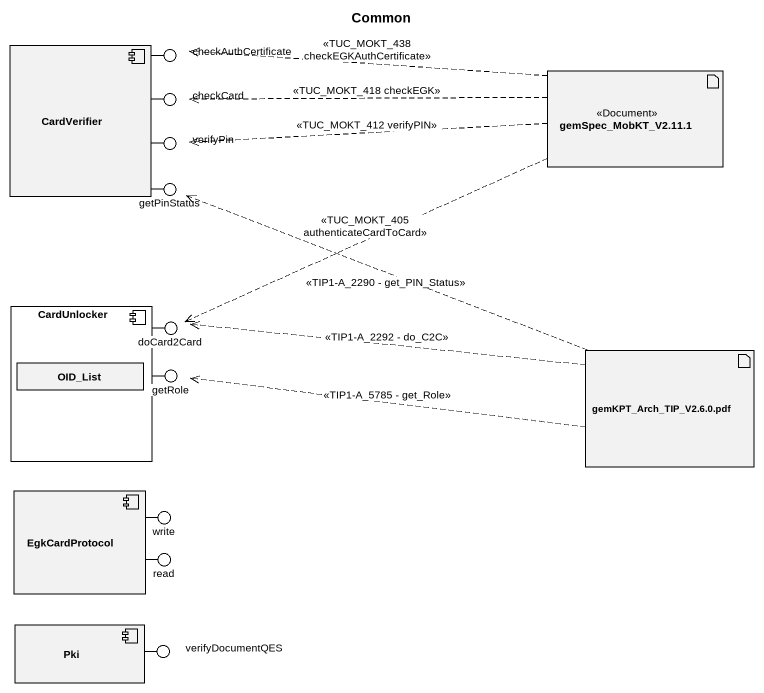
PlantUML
@startuml
title Common
allowmixing
hide circle
hide empty members
component CardVerifier
() checkAuthCertificate
artifact "gemSpec_MobKT_V2.11.1" as gemSpec_MobKT_V2_11_1 <<Document>>
() checkCard
() verifyPin
() getPinStatus
component CardUnlocker {
  class OID_List
}
() doCard2Card
() getRole
artifact "gemKPT_Arch_TIP_V2.6.0.pdf" as gemKPT_Arch_TIP_V2_6_0_pdf
component EgkCardProtocol
() write
() read
component Pki
() verifyDocumentQES
CardVerifier -up- checkAuthCertificate
CardVerifier -right- checkCard
CardVerifier -right- verifyPin
CardVerifier -- getPinStatus
CardUnlocker -up- doCard2Card
CardUnlocker -right- getRole
EgkCardProtocol -right- write
EgkCardProtocol -right- read
Pki -right- verifyDocumentQES
gemSpec_MobKT_V2_11_1 .left.> checkAuthCertificate : <<TUC_MOKT_438 checkEGKAuthCertificate>>
gemSpec_MobKT_V2_11_1 .left.> checkCard : <<TUC_MOKT_418 checkEGK>>
gemSpec_MobKT_V2_11_1 .left.> verifyPin : <<TUC_MOKT_412 verifyPIN>>
gemSpec_MobKT_V2_11_1 .left.> doCard2Card : <<TUC_MOKT_405 authenticateCardToCard>>
gemKPT_Arch_TIP_V2_6_0_pdf .left.> getPinStatus : <<TIP1-A_2290 - get_PIN_Status>>
gemKPT_Arch_TIP_V2_6_0_pdf .left.> doCard2Card : <<TIP1-A_2292 - do_C2C>>
gemKPT_Arch_TIP_V2_6_0_pdf .left.> getRole : <<TIP1-A_5785 - get_Role>>
@enduml
